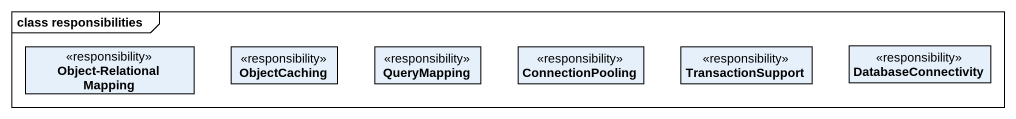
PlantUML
@startuml
mainframe class responsibilities
hide circle
hide empty members
class "Object-Relational Mapping" as Object_Relational_Mapping <<responsibility>>
class ObjectCaching <<responsibility>>
class QueryMapping <<responsibility>>
class ConnectionPooling <<responsibility>>
class TransactionSupport <<responsibility>>
class DatabaseConnectivity <<responsibility>>
@enduml
